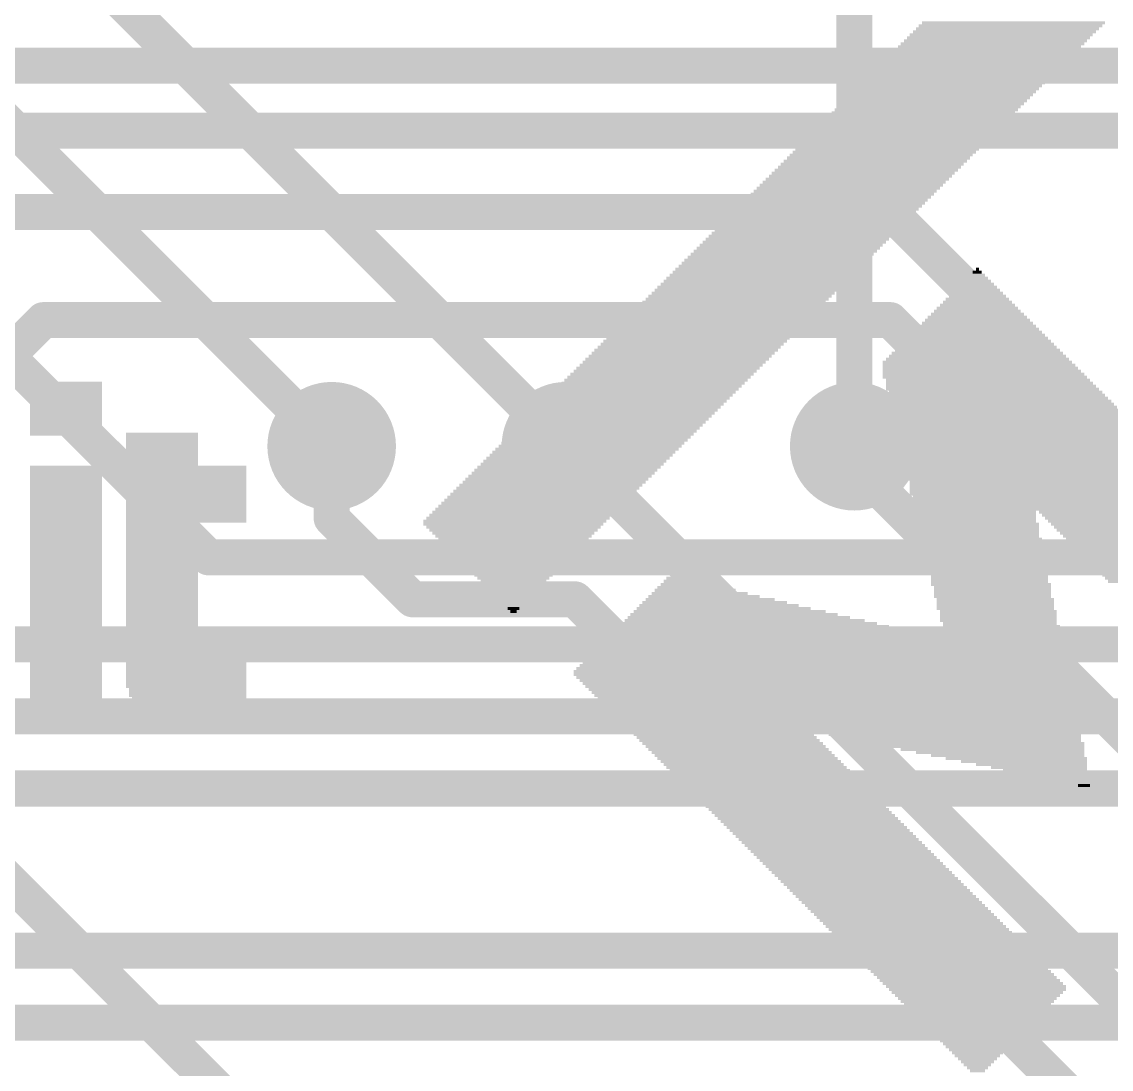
# Model space of a CAD drawing. Extents: x -3.3 to 68.7, y -0.1 to 53.5.
# Drawn here: x 24.74 to 32.42, y 31.68 to 39.06 of the extents above; entities that cross this region are included whole.
import ezdxf

# ---------------------------------------------------------------- set-up
doc = ezdxf.new("R2010")
doc.units = 0
for name, color, linetype in [('1', 12, 'CONTINUOUS'), ('16', 5, 'CONTINUOUS'), ('18', 3, 'CONTINUOUS'), ('200', 4, 'CONTINUOUS')]:
    doc.layers.add(name, color=color, linetype=linetype)

# ---------------------------------------------------------------- blocks, each defined once
blk = doc.blocks.new('RECT')
blk.add_solid([(-0.5, -0.5), (0.5, -0.5), (-0.5, 0.5), (0.5, 0.5)])
blk = doc.blocks.new('ROUNDV')
at = {"const_width": 0.5}
blk.add_lwpolyline([(0, -0.25, 1), (0, 0.25, 1), (0, -0.25)], format="xyb", dxfattribs=at)

msp = doc.modelspace()

# ---------------------------------------------------------------- linework, layer by layer
at = {"layer": '1', "const_width": 0.254}
for points in [[(5.093, 38.75), (35.2876, 38.75)], [(6.4158, 38.2928), (35.0264, 38.2928)], [(30.861, 37.719), (17.272, 37.719)], [(36.7608, 31.8192), (30.861, 37.719)], [(24.892, 36.957), (23.622, 35.687)], [(30.861, 36.957), (24.892, 36.957)], [(36.703, 31.115), (30.861, 36.957)], [(27.1526, 30.5054), (21.2304, 36.4276)], [(26.924, 36.068), (26.924, 35.56)], [(28.575, 36.068), (34.036, 30.607)], [(30.607, 36.068), (30.607, 35.941)], [(37.211, 29.337), (30.607, 35.941)], [(27.4955, 34.9885), (26.924, 35.56)], [(28.6385, 34.9885), (27.4955, 34.9885)], [(34.798, 28.829), (28.6385, 34.9885)]]:
    msp.add_lwpolyline(points, dxfattribs=at)
at = {"layer": '1', "const_width": 0.127}
for points in [[(30.9059, 37.7639, 1), (30.8161, 37.6741)], [(30.861, 37.6555, 1), (30.861, 37.7825)], [(24.892, 37.0205, 1), (24.892, 36.8935)], [(24.9369, 36.9121, 1), (24.8471, 37.0019)], [(30.9059, 37.0019, 1), (30.8161, 36.9121)], [(30.861, 36.8935, 1), (30.861, 37.0205)], [(26.9875, 36.068, 1), (26.8605, 36.068)], [(28.6199, 36.1129, 1), (28.5301, 36.0231)], [(30.6705, 36.068, 1), (30.5435, 36.068)], [(30.6519, 35.9859, 1), (30.5621, 35.8961)], [(30.5435, 35.941, 1), (30.6705, 35.941)], [(26.9689, 35.6049, 1), (26.8791, 35.5151)], [(26.8605, 35.56, 1), (26.9875, 35.56)], [(27.4955, 35.052, 1), (27.4955, 34.925)], [(27.4506, 34.9436, 1), (27.5404, 35.0334)], [(28.6834, 35.0334, 1), (28.5936, 34.9436)], [(28.6385, 34.925, 1), (28.6385, 35.052)]]:
    msp.add_lwpolyline(points, format="xyb", dxfattribs=at)
at = {"layer": '16', "const_width": 0.254}
for points in [[(18.796, 44.196), (26.924, 36.068)], [(26.0564, 35.2846), (17.272, 44.069)], [(21.336, 43.307), (28.575, 36.068)], [(30.607, 36.068), (30.607, 39.7296)], [(34.0146, 35.2846), (26.0564, 35.2846)], [(37.4753, 34.671), (19.05, 34.671)], [(42.672, 34.163), (15.367, 34.163)], [(42.8106, 33.655), (17.7895, 33.655)], [(50.419, 32.512), (22.479, 32.512)], [(48.133, 32.004), (22.733, 32.004)]]:
    msp.add_lwpolyline(points, dxfattribs=at)
at = {"layer": '16', "const_width": 0.127}
for points in [[(26.8791, 36.0231, 1), (26.9689, 36.1129)], [(28.5301, 36.0231, 1), (28.6199, 36.1129)], [(30.5435, 36.068, 1), (30.6705, 36.068)], [(26.0564, 35.3481, 1), (26.0564, 35.2211)], [(26.0115, 35.2397, 1), (26.1013, 35.3295)]]:
    msp.add_lwpolyline(points, format="xyb", dxfattribs=at)

# ---------------------------------------------------------------- block references
at = {"layer": '18', "xscale": 0.9064, "yscale": 0.9064}
for p in [(26.924, 36.068), (26.924, 36.068), (28.575, 36.068), (28.575, 36.068), (30.607, 36.068), (30.607, 36.068)]:
    msp.add_blockref('ROUNDV', p, dxfattribs=at)
at = {"layer": '200'}
for p, xscale, yscale in [((31.6865, 39.0102), 1.2903, 0.0211), ((31.7081, 39.0313), 1.2929, 0.0211), ((31.7297, 39.0525), 1.2903, 0.0213), ((31.6027, 38.9255), 1.2903, 0.0213), ((31.623, 38.9467), 1.2903, 0.0211), ((31.6433, 38.9678), 1.2903, 0.0211), ((31.6662, 38.989), 1.2903, 0.0213), ((31.5176, 38.8408), 1.2929, 0.0211), ((31.5392, 38.862), 1.2903, 0.0213), ((31.5595, 38.8832), 1.2903, 0.0211), ((31.5811, 38.9043), 1.2929, 0.0211), ((31.4541, 38.7773), 1.2929, 0.0211), ((31.4757, 38.7985), 1.2903, 0.0213), ((31.496, 38.8197), 1.2903, 0.0211), ((31.369, 38.6927), 1.2903, 0.0211), ((31.3893, 38.7138), 1.2903, 0.0211), ((31.4122, 38.735), 1.2903, 0.0213), ((31.4325, 38.7562), 1.2903, 0.0211), ((31.3055, 38.6292), 1.2903, 0.0211), ((31.3271, 38.6503), 1.2929, 0.0211), ((31.3474, 38.6715), 1.2929, 0.0213), ((31.2217, 38.5445), 1.2903, 0.0213), ((31.242, 38.5657), 1.2903, 0.0211), ((31.2636, 38.5868), 1.2929, 0.0211), ((31.2852, 38.608), 1.2903, 0.0213), ((31.1353, 38.4598), 1.2903, 0.0211), ((31.1582, 38.481), 1.2903, 0.0213), ((31.1785, 38.5022), 1.2903, 0.0211), ((31.2001, 38.5233), 1.2929, 0.0211), ((31.0731, 38.3963), 1.2929, 0.0211), ((31.0934, 38.4175), 1.2929, 0.0213), ((31.115, 38.4387), 1.2903, 0.0211), ((30.988, 38.3117), 1.2903, 0.0211), ((31.0096, 38.3328), 1.2929, 0.0211), ((31.0312, 38.354), 1.2903, 0.0213), ((31.0515, 38.3752), 1.2903, 0.0211), ((30.9042, 38.227), 1.2903, 0.0213), ((30.9245, 38.2482), 1.2903, 0.0211), ((30.9461, 38.2693), 1.2929, 0.0211), ((30.9677, 38.2905), 1.2903, 0.0213), ((30.8394, 38.1635), 1.2929, 0.0213), ((30.861, 38.1847), 1.2903, 0.0211), ((30.8826, 38.2058), 1.2929, 0.0211), ((30.7556, 38.0788), 1.2929, 0.0211), ((30.7772, 38.1), 1.2903, 0.0213), ((30.7975, 38.1212), 1.2903, 0.0211), ((30.8191, 38.1423), 1.2929, 0.0211), ((30.6921, 38.0153), 1.2929, 0.0211), ((30.7137, 38.0365), 1.2903, 0.0213), ((30.734, 38.0577), 1.2903, 0.0211), ((30.607, 37.9307), 1.2903, 0.0211), ((30.6286, 37.9518), 1.2929, 0.0211), ((30.6502, 37.973), 1.2903, 0.0213), ((30.6705, 37.9942), 1.2903, 0.0211), ((30.5232, 37.846), 1.2903, 0.0213), ((30.5435, 37.8672), 1.2903, 0.0211), ((30.5651, 37.8883), 1.2929, 0.0211), ((30.5867, 37.9095), 1.2903, 0.0213), ((30.4597, 37.7825), 1.2903, 0.0213), ((30.48, 37.8037), 1.2903, 0.0211), ((30.5016, 37.8248), 1.2929, 0.0211), ((30.3746, 37.6978), 1.2929, 0.0211), ((30.3962, 37.719), 1.2903, 0.0213), ((30.4165, 37.7402), 1.2903, 0.0211), ((30.4381, 37.7613), 1.2929, 0.0211), ((30.2895, 37.6132), 1.2903, 0.0211), ((30.3111, 37.6343), 1.2929, 0.0211), ((30.3327, 37.6555), 1.2903, 0.0213), ((30.353, 37.6767), 1.2903, 0.0211), ((30.226, 37.5497), 1.2903, 0.0211), ((30.2476, 37.5708), 1.2929, 0.0211), ((30.2692, 37.592), 1.2903, 0.0213), ((30.1422, 37.465), 1.2903, 0.0213), ((30.1625, 37.4862), 1.2903, 0.0211), ((30.1841, 37.5073), 1.2929, 0.0211), ((30.2057, 37.5285), 1.2903, 0.0213), ((30.0787, 37.4015), 1.2903, 0.0213), ((30.099, 37.4227), 1.2903, 0.0211), ((30.1206, 37.4438), 1.2929, 0.0211), ((29.9936, 37.3168), 1.2929, 0.0211), ((30.0152, 37.338), 1.2903, 0.0213), ((30.0355, 37.3592), 1.2903, 0.0211), ((30.0558, 37.3803), 1.2903, 0.0211), ((31.4757, 37.3168), 0.0203, 0.0211), ((29.9085, 37.2322), 1.2903, 0.0211), ((29.9301, 37.2533), 1.2929, 0.0211), ((29.9517, 37.2745), 1.2903, 0.0213), ((29.972, 37.2957), 1.2903, 0.0211), ((31.4744, 37.2322), 0.1905, 0.0211), ((31.4757, 37.2533), 0.1473, 0.0211), ((31.4757, 37.2745), 0.1067, 0.0213), ((31.4744, 37.2957), 0.0635, 0.0211), ((29.845, 37.1687), 1.2903, 0.0211), ((29.8666, 37.1898), 1.2929, 0.0211), ((29.8882, 37.211), 1.2903, 0.0213), ((31.4744, 37.1687), 0.3175, 0.0211), ((31.4757, 37.1898), 0.2743, 0.0211), ((31.4757, 37.211), 0.2337, 0.0213), ((29.7599, 37.084), 1.2929, 0.0213), ((29.7815, 37.1052), 1.2903, 0.0211), ((29.8018, 37.1263), 1.2903, 0.0211), ((29.8247, 37.1475), 1.2903, 0.0213), ((31.4757, 37.084), 0.4877, 0.0213), ((31.4744, 37.1052), 0.4445, 0.0211), ((31.4757, 37.1263), 0.4013, 0.0211), ((31.4757, 37.1475), 0.3607, 0.0213), ((29.6761, 36.9993), 1.2929, 0.0211), ((29.6977, 37.0205), 1.2903, 0.0213), ((29.718, 37.0417), 1.2903, 0.0211), ((29.7396, 37.0628), 1.2929, 0.0211), ((31.4757, 36.9993), 0.6553, 0.0211), ((31.4744, 37.0205), 0.6121, 0.0213), ((31.4744, 37.0417), 0.5715, 0.0211), ((31.4757, 37.0628), 0.5283, 0.0211), ((29.6126, 36.9358), 1.2929, 0.0211), ((29.6342, 36.957), 1.2903, 0.0213), ((29.6545, 36.9782), 1.2903, 0.0211), ((31.4757, 36.9358), 0.7823, 0.0211), ((31.4757, 36.957), 0.7417, 0.0213), ((31.4744, 36.9782), 0.6985, 0.0211), ((29.5275, 36.8512), 1.2903, 0.0211), ((29.5478, 36.8723), 1.2903, 0.0211), ((29.5707, 36.8935), 1.2903, 0.0213), ((29.591, 36.9147), 1.2903, 0.0211), ((31.4744, 36.8512), 0.9525, 0.0211), ((31.4757, 36.8723), 0.9093, 0.0211), ((31.4757, 36.8935), 0.8687, 0.0213), ((31.4744, 36.9147), 0.8255, 0.0211), ((29.464, 36.7877), 1.2903, 0.0211), ((29.4856, 36.8088), 1.2929, 0.0211), ((29.5059, 36.83), 1.2929, 0.0213), ((31.4744, 36.7877), 1.0795, 0.0211), ((31.4757, 36.8088), 1.0363, 0.0211), ((31.4757, 36.83), 0.9957, 0.0213), ((29.3802, 36.703), 1.2903, 0.0213), ((29.4005, 36.7242), 1.2903, 0.0211), ((29.4221, 36.7453), 1.2929, 0.0211), ((29.4437, 36.7665), 1.2903, 0.0213), ((31.4757, 36.703), 1.2497, 0.0213), ((31.4744, 36.7242), 1.2065, 0.0211), ((31.4757, 36.7453), 1.1633, 0.0211), ((31.4744, 36.7665), 1.1201, 0.0213), ((29.2951, 36.6183), 1.2929, 0.0211), ((29.3167, 36.6395), 1.2903, 0.0213), ((29.337, 36.6607), 1.2903, 0.0211), ((29.3586, 36.6818), 1.2929, 0.0211), ((31.4744, 36.6607), 1.3335, 0.0211), ((31.4858, 36.6395), 1.3564, 0.0213), ((31.496, 36.6183), 1.3767, 0.0211), ((31.4757, 36.6818), 1.2903, 0.0211), ((29.2316, 36.5548), 1.2929, 0.0211), ((29.2519, 36.576), 1.2929, 0.0213), ((29.2735, 36.5972), 1.2903, 0.0211), ((31.5062, 36.5972), 1.397, 0.0211), ((31.5176, 36.576), 1.4199, 0.0213), ((31.5278, 36.5548), 1.4402, 0.0211), ((25.052, 36.5125), 0.508, 0.0213), ((25.052, 36.4913), 0.508, 0.0211), ((25.052, 36.4702), 0.508, 0.0211), ((29.1465, 36.4702), 1.2903, 0.0211), ((29.1681, 36.4913), 1.2929, 0.0211), ((29.1897, 36.5125), 1.2903, 0.0213), ((29.21, 36.5337), 1.2903, 0.0211), ((31.5493, 36.5337), 1.4376, 0.0211), ((31.5595, 36.5125), 1.458, 0.0213), ((31.5709, 36.4913), 1.4808, 0.0211), ((31.5811, 36.4702), 1.5011, 0.0211), ((25.052, 36.449), 0.508, 0.0213), ((25.052, 36.4278), 0.508, 0.0211), ((25.052, 36.4067), 0.508, 0.0211), ((25.052, 36.3855), 0.508, 0.0213), ((29.0627, 36.3855), 1.2903, 0.0213), ((29.083, 36.4067), 1.2903, 0.0211), ((29.1046, 36.4278), 1.2929, 0.0211), ((29.1262, 36.449), 1.2903, 0.0213), ((31.6027, 36.449), 1.5037, 0.0213), ((31.6128, 36.4278), 1.524, 0.0211), ((31.6344, 36.3855), 1.5672, 0.0213), ((31.623, 36.4067), 1.5443, 0.0211), ((25.052, 36.3643), 0.508, 0.0211), ((25.052, 36.3432), 0.508, 0.0211), ((25.052, 36.322), 0.508, 0.0213), ((28.9979, 36.322), 1.2929, 0.0213), ((29.0195, 36.3432), 1.2903, 0.0211), ((29.0411, 36.3643), 1.2929, 0.0211), ((31.6446, 36.3643), 1.5875, 0.0211), ((31.6763, 36.322), 1.6104, 0.0213), ((31.6649, 36.3432), 1.5875, 0.0211), ((25.052, 36.3008), 0.508, 0.0211), ((25.052, 36.2797), 0.508, 0.0211), ((25.052, 36.2585), 0.508, 0.0213), ((25.052, 36.2373), 0.508, 0.0211), ((28.9141, 36.2373), 1.2929, 0.0211), ((28.9357, 36.2585), 1.2903, 0.0213), ((28.956, 36.2797), 1.2903, 0.0211), ((28.9776, 36.3008), 1.2929, 0.0211), ((31.6865, 36.3008), 1.6307, 0.0211), ((31.6967, 36.2797), 1.651, 0.0211), ((31.7195, 36.2585), 1.651, 0.0213), ((31.7297, 36.2373), 1.6713, 0.0211), ((25.052, 36.2162), 0.508, 0.0211), ((25.052, 36.195), 0.508, 0.0213), ((25.052, 36.1738), 0.508, 0.0211), ((28.8506, 36.1738), 1.2929, 0.0211), ((28.8722, 36.195), 1.2903, 0.0213), ((28.8925, 36.2162), 1.2903, 0.0211), ((31.7398, 36.2162), 1.6916, 0.0211), ((31.7513, 36.195), 1.7145, 0.0213), ((31.7716, 36.1738), 1.7145, 0.0211), ((25.052, 36.1527), 0.508, 0.0211), ((25.7277, 36.1527), 0.508, 0.0211), ((25.7277, 36.1315), 0.508, 0.0213), ((25.7277, 36.1103), 0.508, 0.0211), ((25.7277, 36.0892), 0.508, 0.0211), ((28.7655, 36.0892), 1.2903, 0.0211), ((28.7871, 36.1103), 1.2929, 0.0211), ((28.8087, 36.1315), 1.2903, 0.0213), ((28.829, 36.1527), 1.2903, 0.0211), ((31.7932, 36.1315), 1.7577, 0.0213), ((31.8033, 36.1103), 1.778, 0.0211), ((31.7818, 36.1527), 1.7348, 0.0211), ((31.8237, 36.0892), 1.778, 0.0211), ((25.7277, 36.068), 0.508, 0.0213), ((25.7277, 36.0468), 0.508, 0.0211), ((25.7277, 36.0257), 0.508, 0.0211), ((25.7277, 36.0045), 0.508, 0.0213), ((28.6817, 36.0045), 1.2903, 0.0213), ((28.702, 36.0257), 1.2903, 0.0211), ((28.7236, 36.0468), 1.2929, 0.0211), ((28.7452, 36.068), 1.2903, 0.0213), ((31.8554, 36.0257), 1.8415, 0.0211), ((31.8668, 36.0045), 1.8644, 0.0213), ((31.8351, 36.068), 1.8009, 0.0213), ((31.8453, 36.0468), 1.8212, 0.0211), ((25.7277, 35.9833), 0.508, 0.0211), ((25.7277, 35.9622), 0.508, 0.0211), ((25.7277, 35.941), 0.508, 0.0213), ((28.6182, 35.941), 1.2903, 0.0213), ((28.6385, 35.9622), 1.2903, 0.0211), ((28.6601, 35.9833), 1.2929, 0.0211), ((31.8884, 35.9833), 1.8618, 0.0211), ((31.8986, 35.9622), 1.8821, 0.0211), ((31.91, 35.941), 1.905, 0.0213), ((25.052, 35.9198), 0.508, 0.0211), ((25.052, 35.8987), 0.508, 0.0211), ((25.052, 35.8775), 0.508, 0.0213), ((25.052, 35.8563), 0.508, 0.0211), ((25.8978, 35.9198), 0.8484, 0.0211), ((25.8978, 35.8987), 0.8484, 0.0211), ((25.8978, 35.8775), 0.8484, 0.0213), ((25.8978, 35.8563), 0.8484, 0.0211), ((28.5331, 35.8563), 1.2929, 0.0211), ((28.5547, 35.8775), 1.2903, 0.0213), ((28.575, 35.8987), 1.2903, 0.0211), ((28.5966, 35.9198), 1.2929, 0.0211), ((31.9202, 35.9198), 1.9253, 0.0211), ((31.9519, 35.8775), 1.9482, 0.0213), ((31.9405, 35.8987), 1.9253, 0.0211), ((31.9621, 35.8563), 1.9685, 0.0211), ((25.052, 35.8352), 0.508, 0.0211), ((25.052, 35.814), 0.508, 0.0213), ((25.052, 35.7928), 0.508, 0.0211), ((25.052, 35.7717), 0.508, 0.0211), ((25.8978, 35.8352), 0.8484, 0.0211), ((25.8978, 35.814), 0.8484, 0.0213), ((25.8978, 35.7928), 0.8484, 0.0211), ((25.8978, 35.7717), 0.8484, 0.0211), ((28.448, 35.7717), 1.2903, 0.0211), ((28.4683, 35.7928), 1.2903, 0.0211), ((28.4912, 35.814), 1.2903, 0.0213), ((28.5115, 35.8352), 1.2903, 0.0211), ((31.9723, 35.8352), 1.9888, 0.0211), ((31.9938, 35.814), 1.9914, 0.0213), ((32.004, 35.7928), 2.0117, 0.0211), ((32.0142, 35.7717), 2.032, 0.0211), ((25.052, 35.7505), 0.508, 0.0213), ((25.052, 35.7293), 0.508, 0.0211), ((25.052, 35.7082), 0.508, 0.0211), ((25.8978, 35.7505), 0.8484, 0.0213), ((25.8978, 35.7293), 0.8484, 0.0211), ((25.8978, 35.7082), 0.8484, 0.0211), ((28.3845, 35.7082), 1.2903, 0.0211), ((28.4061, 35.7293), 1.2929, 0.0211), ((28.4277, 35.7505), 1.2903, 0.0213), ((32.0256, 35.7505), 2.0549, 0.0213), ((32.0358, 35.7293), 2.0752, 0.0211), ((32.0573, 35.7082), 2.0726, 0.0211), ((25.052, 35.687), 0.508, 0.0213), ((25.052, 35.6658), 0.508, 0.0211), ((25.052, 35.6447), 0.508, 0.0211), ((25.052, 35.6235), 0.508, 0.0213), ((25.8978, 35.687), 0.8484, 0.0213), ((25.8978, 35.6658), 0.8484, 0.0211), ((25.8978, 35.6447), 0.8484, 0.0211), ((25.8978, 35.6235), 0.8484, 0.0213), ((28.3007, 35.6235), 1.2903, 0.0213), ((28.321, 35.6447), 1.2903, 0.0211), ((28.3426, 35.6658), 1.2929, 0.0211), ((28.3642, 35.687), 1.2903, 0.0213), ((32.0789, 35.6658), 2.1158, 0.0211), ((32.0688, 35.687), 2.0955, 0.0213), ((32.0891, 35.6447), 2.1361, 0.0211), ((32.1107, 35.6235), 2.1387, 0.0213), ((25.052, 35.6023), 0.508, 0.0211), ((25.052, 35.5812), 0.508, 0.0211), ((25.052, 35.56), 0.508, 0.0213), ((25.052, 35.5388), 0.508, 0.0211), ((25.8978, 35.6023), 0.8484, 0.0211), ((25.8978, 35.5812), 0.8484, 0.0211), ((25.8978, 35.56), 0.8484, 0.0213), ((25.8978, 35.5388), 0.8484, 0.0211), ((28.2143, 35.5388), 1.2903, 0.0211), ((28.2372, 35.56), 1.2903, 0.0213), ((28.2575, 35.5812), 1.2903, 0.0211), ((28.2791, 35.6023), 1.2929, 0.0211), ((31.4642, 35.6023), 0.8458, 0.0211), ((31.4642, 35.5812), 0.8458, 0.0211), ((31.4642, 35.56), 0.8458, 0.0213), ((31.4744, 35.5388), 0.8255, 0.0211), ((32.5552, 35.6023), 1.2903, 0.0211), ((32.5755, 35.5812), 1.2903, 0.0211), ((32.5971, 35.56), 1.2929, 0.0213), ((32.6187, 35.5388), 1.2903, 0.0211), ((25.052, 35.5177), 0.508, 0.0211), ((25.052, 35.4965), 0.508, 0.0213), ((25.052, 35.4753), 0.508, 0.0211), ((25.7277, 35.5177), 0.508, 0.0211), ((25.7277, 35.4965), 0.508, 0.0213), ((25.7277, 35.4753), 0.508, 0.0211), ((28.2042, 35.5177), 1.27, 0.0211), ((28.2054, 35.4965), 1.2268, 0.0213), ((28.2054, 35.4753), 1.1862, 0.0211), ((31.4858, 35.5177), 0.8484, 0.0211), ((31.4858, 35.4965), 0.8484, 0.0213), ((31.4858, 35.4753), 0.8484, 0.0211), ((32.639, 35.5177), 1.2903, 0.0211), ((32.6606, 35.4965), 1.2929, 0.0213), ((32.6809, 35.4753), 1.2929, 0.0211), ((25.052, 35.4542), 0.508, 0.0211), ((25.052, 35.433), 0.508, 0.0213), ((25.052, 35.4118), 0.508, 0.0211), ((25.052, 35.3907), 0.508, 0.0211), ((25.7277, 35.4542), 0.508, 0.0211), ((25.7277, 35.433), 0.508, 0.0213), ((25.7277, 35.4118), 0.508, 0.0211), ((25.7277, 35.3907), 0.508, 0.0211), ((28.2042, 35.4542), 1.143, 0.0211), ((28.2054, 35.433), 1.0998, 0.0213), ((28.2054, 35.4118), 1.0592, 0.0211), ((28.2042, 35.3907), 1.016, 0.0211), ((31.5074, 35.4118), 0.8458, 0.0211), ((31.5074, 35.3907), 0.8458, 0.0211), ((31.4973, 35.4542), 0.8255, 0.0211), ((31.4973, 35.433), 0.8255, 0.0213), ((32.7025, 35.4542), 1.2903, 0.0211), ((32.7228, 35.433), 1.2903, 0.0213), ((32.7457, 35.4118), 1.2903, 0.0211), ((32.766, 35.3907), 1.2903, 0.0211), ((25.052, 35.3695), 0.508, 0.0213), ((25.052, 35.3483), 0.508, 0.0211), ((25.052, 35.3272), 0.508, 0.0211), ((25.7277, 35.3695), 0.508, 0.0213), ((25.7277, 35.3483), 0.508, 0.0211), ((25.7277, 35.3272), 0.508, 0.0211), ((28.2054, 35.3695), 0.9728, 0.0213), ((28.2054, 35.3483), 0.9322, 0.0211), ((28.2042, 35.3272), 0.889, 0.0211), ((31.5074, 35.3695), 0.8458, 0.0213), ((31.5176, 35.3483), 0.8255, 0.0211), ((31.5176, 35.3272), 0.8255, 0.0211), ((32.7876, 35.3695), 1.2929, 0.0213), ((32.8092, 35.3483), 1.2903, 0.0211), ((32.8295, 35.3272), 1.2903, 0.0211), ((25.052, 35.306), 0.508, 0.0213), ((25.052, 35.2848), 0.508, 0.0211), ((25.052, 35.2637), 0.508, 0.0211), ((25.052, 35.2425), 0.508, 0.0213), ((25.7277, 35.306), 0.508, 0.0213), ((25.7277, 35.2848), 0.508, 0.0211), ((25.7277, 35.2637), 0.508, 0.0211), ((25.7277, 35.2425), 0.508, 0.0213), ((28.2054, 35.306), 0.8458, 0.0213), ((28.2042, 35.2848), 0.8026, 0.0211), ((28.2042, 35.2637), 0.762, 0.0211), ((28.2054, 35.2425), 0.7188, 0.0213), ((31.5278, 35.306), 0.8458, 0.0213), ((31.5278, 35.2848), 0.8458, 0.0211), ((31.5379, 35.2637), 0.8255, 0.0211), ((31.5379, 35.2425), 0.8255, 0.0213), ((32.8511, 35.306), 1.2929, 0.0213), ((32.8727, 35.2848), 1.2903, 0.0211), ((32.893, 35.2637), 1.2903, 0.0211), ((32.9146, 35.2425), 1.2929, 0.0213), ((25.052, 35.2213), 0.508, 0.0211), ((25.052, 35.2002), 0.508, 0.0211), ((25.052, 35.179), 0.508, 0.0213), ((25.052, 35.1578), 0.508, 0.0211), ((25.7277, 35.2213), 0.508, 0.0211), ((25.7277, 35.2002), 0.508, 0.0211), ((25.7277, 35.179), 0.508, 0.0213), ((25.7277, 35.1578), 0.508, 0.0211), ((28.2054, 35.2213), 0.6782, 0.0211), ((28.2042, 35.2002), 0.635, 0.0211), ((28.2054, 35.179), 0.5918, 0.0213), ((28.2054, 35.1578), 0.5512, 0.0211), ((31.5493, 35.2002), 0.8484, 0.0211), ((31.5379, 35.2213), 0.8255, 0.0211), ((31.5608, 35.179), 0.8255, 0.0213), ((31.5608, 35.1578), 0.8255, 0.0211), ((32.9349, 35.2213), 1.2929, 0.0211), ((32.9565, 35.2002), 1.2903, 0.0211), ((32.9768, 35.179), 1.2903, 0.0213), ((32.9997, 35.1578), 1.2903, 0.0211), ((25.052, 35.1367), 0.508, 0.0211), ((25.052, 35.1155), 0.508, 0.0213), ((25.052, 35.0943), 0.508, 0.0211), ((25.7277, 35.1367), 0.508, 0.0211), ((25.7277, 35.1155), 0.508, 0.0213), ((25.7277, 35.0943), 0.508, 0.0211), ((28.2042, 35.1367), 0.508, 0.0211), ((28.2054, 35.1155), 0.4648, 0.0213), ((28.2054, 35.0943), 0.4242, 0.0211), ((29.4119, 35.0943), 0.3378, 0.0211), ((29.3802, 35.1155), 0.2337, 0.0213), ((29.3472, 35.1367), 0.127, 0.0211), ((31.5709, 35.0943), 0.8458, 0.0211), ((31.5608, 35.1367), 0.8255, 0.0211), ((31.5608, 35.1155), 0.8255, 0.0213), ((33.02, 35.1367), 1.2903, 0.0211), ((33.0416, 35.1155), 1.2929, 0.0213), ((25.052, 35.0732), 0.508, 0.0211), ((25.052, 35.052), 0.508, 0.0213), ((25.052, 35.0308), 0.508, 0.0211), ((25.052, 35.0097), 0.508, 0.0211), ((25.7277, 35.0732), 0.508, 0.0211), ((25.7277, 35.052), 0.508, 0.0213), ((25.7277, 35.0308), 0.508, 0.0211), ((25.7277, 35.0097), 0.508, 0.0211), ((28.2042, 35.0732), 0.381, 0.0211), ((28.2054, 35.052), 0.3378, 0.0213), ((28.2042, 35.0308), 0.2946, 0.0211), ((28.2042, 35.0097), 0.254, 0.0211), ((29.5491, 35.0097), 0.7849, 0.0211), ((29.5173, 35.0308), 0.6756, 0.0211), ((29.4856, 35.052), 0.5715, 0.0213), ((29.4424, 35.0732), 0.4445, 0.0211), ((31.5811, 35.0732), 0.8255, 0.0211), ((31.5811, 35.052), 0.8255, 0.0213), ((31.5811, 35.0308), 0.8255, 0.0211), ((31.5811, 35.0097), 0.8255, 0.0211), ((25.052, 34.9885), 0.508, 0.0213), ((25.052, 34.9673), 0.508, 0.0211), ((25.052, 34.9462), 0.508, 0.0211), ((25.052, 34.925), 0.508, 0.0213), ((25.7277, 34.9885), 0.508, 0.0213), ((25.7277, 34.9673), 0.508, 0.0211), ((25.7277, 34.9462), 0.508, 0.0211), ((25.7277, 34.925), 0.508, 0.0213), ((28.2054, 34.9885), 0.2108, 0.0213), ((28.2054, 34.9673), 0.1702, 0.0211), ((28.2042, 34.9462), 0.127, 0.0211), ((28.2054, 34.925), 0.0838, 0.0213), ((29.6863, 34.925), 1.2268, 0.0213), ((29.6545, 34.9462), 1.1227, 0.0211), ((29.6227, 34.9673), 1.0185, 0.0211), ((29.591, 34.9885), 0.9093, 0.0213), ((31.6014, 34.9885), 0.8255, 0.0213), ((31.6014, 34.9673), 0.8255, 0.0211), ((31.6014, 34.9462), 0.8255, 0.0211), ((31.6014, 34.925), 0.8255, 0.0213), ((25.052, 34.9038), 0.508, 0.0211), ((25.052, 34.8827), 0.508, 0.0211), ((25.052, 34.8615), 0.508, 0.0213), ((25.7277, 34.9038), 0.508, 0.0211), ((25.7277, 34.8827), 0.508, 0.0211), ((25.7277, 34.8615), 0.508, 0.0213), ((28.2054, 34.9038), 0.0432, 0.0211), ((29.7929, 34.8615), 1.5672, 0.0213), ((29.7599, 34.8827), 1.4605, 0.0211), ((29.7294, 34.9038), 1.3538, 0.0211), ((31.623, 34.9038), 0.823, 0.0211), ((31.623, 34.8827), 0.823, 0.0211), ((31.623, 34.8615), 0.823, 0.0213), ((25.052, 34.8403), 0.508, 0.0211), ((25.052, 34.8192), 0.508, 0.0211), ((25.052, 34.798), 0.508, 0.0213), ((25.052, 34.7768), 0.508, 0.0211), ((25.7277, 34.8403), 0.508, 0.0211), ((25.7277, 34.8192), 0.508, 0.0211), ((25.7277, 34.798), 0.508, 0.0213), ((25.7277, 34.7768), 0.508, 0.0211), ((29.9301, 34.7768), 2.0091, 0.0211), ((29.8983, 34.798), 1.905, 0.0213), ((29.8666, 34.8192), 1.8009, 0.0211), ((29.8348, 34.8403), 1.6916, 0.0211), ((31.623, 34.8403), 0.823, 0.0211), ((31.6332, 34.8192), 0.8026, 0.0211), ((31.6446, 34.798), 0.8255, 0.0213), ((31.6446, 34.7768), 0.8255, 0.0211), ((25.052, 34.7557), 0.508, 0.0211), ((25.052, 34.7345), 0.508, 0.0213), ((25.052, 34.7133), 0.508, 0.0211), ((25.7277, 34.7557), 0.508, 0.0211), ((25.7277, 34.7345), 0.508, 0.0213), ((25.7277, 34.7133), 0.508, 0.0211), ((30.0355, 34.7133), 2.352, 0.0211), ((30.0038, 34.7345), 2.2428, 0.0213), ((29.972, 34.7557), 2.1387, 0.0211), ((31.6446, 34.7557), 0.8255, 0.0211), ((31.6446, 34.7345), 0.8255, 0.0213), ((31.6547, 34.7133), 0.8052, 0.0211), ((25.052, 34.6922), 0.508, 0.0211), ((25.052, 34.671), 0.508, 0.0213), ((25.052, 34.6498), 0.508, 0.0211), ((25.052, 34.6287), 0.508, 0.0211), ((25.7277, 34.6922), 0.508, 0.0211), ((25.7277, 34.671), 0.508, 0.0213), ((25.7277, 34.6498), 0.508, 0.0211), ((25.7277, 34.6287), 0.508, 0.0211), ((30.4267, 34.6287), 3.302, 0.0211), ((30.4381, 34.6498), 3.2791, 0.0211), ((30.4483, 34.671), 3.2588, 0.0213), ((30.4584, 34.6922), 3.2385, 0.0211), ((25.052, 34.6075), 0.508, 0.0213), ((25.052, 34.5863), 0.508, 0.0211), ((25.052, 34.5652), 0.508, 0.0211), ((25.052, 34.544), 0.508, 0.0213), ((25.7391, 34.5863), 0.5309, 0.0211), ((25.8978, 34.5652), 0.8484, 0.0211), ((25.8978, 34.544), 0.8484, 0.0213), ((25.7277, 34.6075), 0.508, 0.0213), ((30.3962, 34.544), 3.4087, 0.0213), ((30.4063, 34.5652), 3.3884, 0.0211), ((30.4178, 34.5863), 3.3655, 0.0211), ((30.4165, 34.6075), 3.3223, 0.0213), ((25.052, 34.5228), 0.508, 0.0211), ((25.052, 34.5017), 0.508, 0.0211), ((25.052, 34.4805), 0.508, 0.0213), ((25.8978, 34.5228), 0.8484, 0.0211), ((25.8978, 34.5017), 0.8484, 0.0211), ((25.8978, 34.4805), 0.8484, 0.0213), ((30.3746, 34.4805), 3.4925, 0.0213), ((30.3746, 34.5017), 3.4519, 0.0211), ((30.386, 34.5228), 3.429, 0.0211), ((25.052, 34.4593), 0.508, 0.0211), ((25.052, 34.4382), 0.508, 0.0211), ((25.052, 34.417), 0.508, 0.0213), ((25.052, 34.3958), 0.508, 0.0211), ((25.8978, 34.4593), 0.8484, 0.0211), ((25.8978, 34.4382), 0.8484, 0.0211), ((25.8978, 34.417), 0.8484, 0.0213), ((25.8978, 34.3958), 0.8484, 0.0211), ((30.3746, 34.4593), 3.4925, 0.0211), ((30.3848, 34.4382), 3.4722, 0.0211), ((30.3962, 34.417), 3.4493, 0.0213), ((30.4063, 34.3958), 3.429, 0.0211), ((25.052, 34.3747), 0.508, 0.0211), ((25.052, 34.3535), 0.508, 0.0213), ((25.052, 34.3323), 0.508, 0.0211), ((25.052, 34.3112), 0.508, 0.0211), ((25.8978, 34.3747), 0.8484, 0.0211), ((25.9093, 34.3535), 0.8255, 0.0213), ((25.9093, 34.3323), 0.8255, 0.0211), ((25.9093, 34.3112), 0.8255, 0.0211), ((30.4267, 34.3747), 3.429, 0.0211), ((30.4381, 34.3535), 3.4061, 0.0213), ((30.4483, 34.3323), 3.3858, 0.0211), ((30.4584, 34.3112), 3.3655, 0.0211), ((25.052, 34.29), 0.508, 0.0213), ((25.052, 34.2688), 0.508, 0.0211), ((25.052, 34.2477), 0.508, 0.0211), ((25.9194, 34.29), 0.8052, 0.0213), ((25.9194, 34.2688), 0.8052, 0.0211), ((25.9296, 34.2477), 0.7849, 0.0211), ((30.4698, 34.29), 3.3426, 0.0213), ((30.4914, 34.2688), 3.3452, 0.0211), ((30.5016, 34.2477), 3.3249, 0.0211), ((25.052, 34.2265), 0.508, 0.0213), ((25.052, 34.2053), 0.508, 0.0211), ((25.052, 34.1842), 0.508, 0.0211), ((25.941, 34.2265), 0.762, 0.0213), ((25.9398, 34.2053), 0.6782, 0.0211), ((25.9194, 34.1842), 0.5512, 0.0211), ((25.8978, 34.163), 0.381, 0.0213), ((30.5118, 34.2265), 3.3045, 0.0213), ((30.5232, 34.2053), 3.2817, 0.0211), ((30.5333, 34.1842), 3.2614, 0.0211), ((30.5549, 34.163), 3.2588, 0.0213), ((30.5651, 34.1418), 3.2385, 0.0211), ((30.5753, 34.1207), 3.2182, 0.0211), ((30.5867, 34.0995), 3.1953, 0.0213), ((30.607, 34.0783), 3.1953, 0.0211), ((29.6647, 34.0572), 1.27, 0.0211), ((29.6875, 34.036), 1.27, 0.0213), ((29.7078, 34.0148), 1.27, 0.0211), ((31.2636, 34.0572), 1.8821, 0.0211), ((31.3157, 34.036), 1.778, 0.0213), ((31.369, 34.0148), 1.6713, 0.0211), ((29.7282, 33.9937), 1.27, 0.0211), ((29.7498, 33.9725), 1.2725, 0.0213), ((29.7713, 33.9513), 1.27, 0.0211), ((29.7917, 33.9302), 1.27, 0.0211), ((31.4223, 33.9937), 1.5646, 0.0211), ((31.4858, 33.9725), 1.4834, 0.0213), ((31.5392, 33.9513), 1.3767, 0.0211), ((31.5811, 33.9302), 1.2929, 0.0211), ((29.8133, 33.909), 1.2675, 0.0213), ((29.8348, 33.8878), 1.27, 0.0211), ((29.8552, 33.8667), 1.27, 0.0211), ((31.6344, 33.909), 1.1862, 0.0213), ((31.6878, 33.8878), 1.0795, 0.0211), ((31.75, 33.8667), 0.9957, 0.0211), ((29.878, 33.8455), 1.27, 0.0213), ((29.8983, 33.8243), 1.27, 0.0211), ((29.9187, 33.8032), 1.27, 0.0211), ((29.9415, 33.782), 1.27, 0.0213), ((31.8033, 33.8455), 0.889, 0.0213), ((31.8567, 33.8243), 0.7823, 0.0211), ((31.9088, 33.8032), 0.6782, 0.0211), ((31.9519, 33.782), 0.5918, 0.0213), ((29.9618, 33.7608), 1.27, 0.0211), ((29.9822, 33.7397), 1.27, 0.0211), ((30.005, 33.7185), 1.27, 0.0213), ((30.0253, 33.6973), 1.27, 0.0211), ((32.0142, 33.7608), 0.508, 0.0211), ((32.0675, 33.7397), 0.4013, 0.0211), ((32.1208, 33.7185), 0.2946, 0.0213), ((32.1729, 33.6973), 0.1905, 0.0211), ((30.0457, 33.6762), 1.27, 0.0211), ((30.0673, 33.655), 1.2675, 0.0213), ((30.0888, 33.6338), 1.27, 0.0211), ((32.2263, 33.6762), 0.0838, 0.0211), ((30.1092, 33.6127), 1.27, 0.0211), ((30.132, 33.5915), 1.27, 0.0213), ((30.1523, 33.5703), 1.27, 0.0211), ((30.1727, 33.5492), 1.27, 0.0211), ((30.1955, 33.528), 1.27, 0.0213), ((30.2158, 33.5068), 1.27, 0.0211), ((30.2362, 33.4857), 1.27, 0.0211), ((30.259, 33.4645), 1.27, 0.0213), ((30.2793, 33.4433), 1.27, 0.0211), ((30.2997, 33.4222), 1.27, 0.0211), ((30.3225, 33.401), 1.27, 0.0213), ((30.3428, 33.3798), 1.27, 0.0211), ((30.3632, 33.3587), 1.27, 0.0211), ((30.386, 33.3375), 1.27, 0.0213), ((30.4063, 33.3163), 1.27, 0.0211), ((30.4267, 33.2952), 1.27, 0.0211), ((30.4495, 33.274), 1.27, 0.0213), ((30.4698, 33.2528), 1.27, 0.0211), ((30.4902, 33.2317), 1.27, 0.0211), ((30.513, 33.2105), 1.27, 0.0213), ((30.5333, 33.1893), 1.27, 0.0211), ((30.5537, 33.1682), 1.27, 0.0211), ((30.5765, 33.147), 1.27, 0.0213), ((30.5968, 33.1258), 1.27, 0.0211), ((30.6172, 33.1047), 1.27, 0.0211), ((30.64, 33.0835), 1.27, 0.0213), ((30.6603, 33.0623), 1.27, 0.0211), ((30.6807, 33.0412), 1.27, 0.0211), ((30.7035, 33.02), 1.27, 0.0213), ((30.7238, 32.9988), 1.27, 0.0211), ((30.7442, 32.9777), 1.27, 0.0211), ((30.767, 32.9565), 1.27, 0.0213), ((30.7873, 32.9353), 1.27, 0.0211), ((30.8077, 32.9142), 1.27, 0.0211), ((30.8293, 32.893), 1.2725, 0.0213), ((30.8508, 32.8718), 1.27, 0.0211), ((30.8712, 32.8507), 1.27, 0.0211), ((30.894, 32.8295), 1.27, 0.0213), ((30.9143, 32.8083), 1.27, 0.0211), ((30.9347, 32.7872), 1.27, 0.0211), ((30.9575, 32.766), 1.27, 0.0213), ((30.9778, 32.7448), 1.27, 0.0211), ((30.9982, 32.7237), 1.27, 0.0211), ((31.021, 32.7025), 1.27, 0.0213), ((31.0413, 32.6813), 1.27, 0.0211), ((31.0617, 32.6602), 1.27, 0.0211), ((31.0833, 32.639), 1.2725, 0.0213), ((31.1048, 32.6178), 1.27, 0.0211), ((31.1252, 32.5967), 1.27, 0.0211), ((31.1468, 32.5755), 1.2675, 0.0213), ((31.1683, 32.5543), 1.27, 0.0211), ((31.1887, 32.5332), 1.27, 0.0211), ((31.2115, 32.512), 1.27, 0.0213), ((31.2318, 32.4908), 1.27, 0.0211), ((31.2522, 32.4697), 1.27, 0.0211), ((31.275, 32.4485), 1.27, 0.0213), ((31.2953, 32.4273), 1.27, 0.0211), ((31.3157, 32.4062), 1.27, 0.0211), ((31.3373, 32.385), 1.2725, 0.0213), ((31.3588, 32.3638), 1.27, 0.0211), ((31.3792, 32.3427), 1.27, 0.0211), ((31.4008, 32.3215), 1.2675, 0.0213), ((31.4223, 32.3003), 1.27, 0.0211), ((31.4427, 32.2792), 1.27, 0.0211), ((31.4655, 32.258), 1.27, 0.0213), ((31.4757, 32.2368), 1.2497, 0.0211), ((31.4744, 32.2157), 1.2065, 0.0211), ((31.4757, 32.1945), 1.1633, 0.0213), ((31.4744, 32.1733), 1.1201, 0.0211), ((31.4744, 32.1522), 1.0795, 0.0211), ((31.4757, 32.131), 1.0363, 0.0213), ((31.4757, 32.1098), 0.9957, 0.0211), ((31.4744, 32.0887), 0.9525, 0.0211), ((31.4757, 32.0675), 0.9093, 0.0213), ((31.4757, 32.0463), 0.8687, 0.0211), ((31.4744, 32.0252), 0.8255, 0.0211), ((31.4757, 32.004), 0.7823, 0.0213), ((31.4757, 31.9828), 0.7417, 0.0211), ((31.4744, 31.9617), 0.6985, 0.0211), ((31.4757, 31.9405), 0.6553, 0.0213), ((31.4744, 31.9193), 0.6121, 0.0211), ((31.4744, 31.8982), 0.5715, 0.0211), ((31.4757, 31.877), 0.5283, 0.0213), ((31.4757, 31.8558), 0.4877, 0.0211), ((31.4744, 31.8347), 0.4445, 0.0211), ((31.4757, 31.8135), 0.4013, 0.0213), ((31.4757, 31.7923), 0.3607, 0.0211), ((31.4744, 31.7712), 0.3175, 0.0211), ((31.4757, 31.75), 0.2743, 0.0213), ((31.4757, 31.7288), 0.2337, 0.0211), ((31.4744, 31.7077), 0.1905, 0.0211), ((31.4757, 31.6865), 0.1473, 0.0213), ((31.4757, 31.6653), 0.1067, 0.0211)]:
    msp.add_blockref('RECT', p, dxfattribs=dict(at, xscale=xscale, yscale=yscale))

doc.saveas('drawing.dxf')
